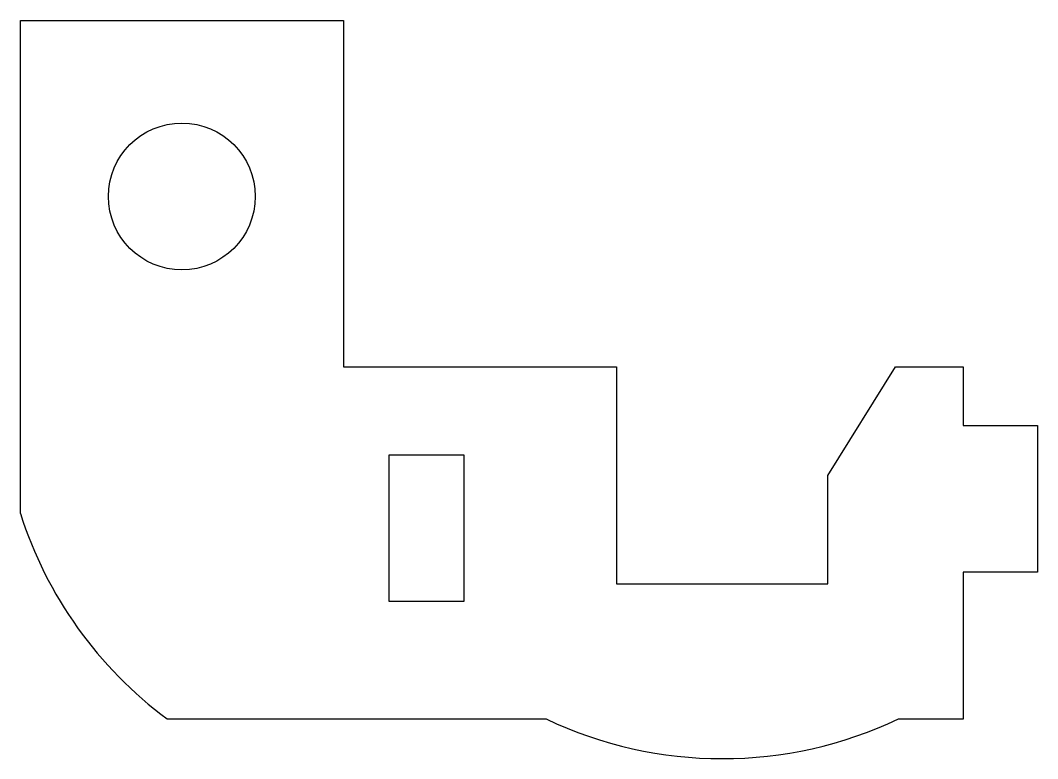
# Model space of a CAD drawing. Extents: x -0.28 to 1.46, y -0.96 to 0.3.
import ezdxf

# ---------------------------------------------------------------- set-up
doc = ezdxf.new("R2010")
doc.units = 0
doc.header["$MEASUREMENT"] = 0
doc.layers.get('0').update_dxf_attribs({"linetype": 'CONTINUOUS'})

msp = doc.modelspace()

# ---------------------------------------------------------------- linework, layer by layer
at = {"color": 7, "linetype": 'CONTINUOUS'}
for p, q in [((-0.275, -0.54), (-0.275, 0.3)), ((-0.275, 0.3), (0.275, 0.3)), ((0.275, 0.3), (0.275, -0.29)), ((0.275, -0.29), (0.74, -0.29)), ((0.74, -0.29), (0.74, -0.66)), ((1.1, -0.475), (1.215, -0.29)), ((1.215, -0.29), (1.33, -0.29)), ((1.33, -0.29), (1.33, -0.39)), ((1.33, -0.39), (1.457, -0.39)), ((1.457, -0.39), (1.457, -0.64)), ((0.353, -0.69), (0.353, -0.44)), ((0.353, -0.44), (0.48, -0.44)), ((0.48, -0.44), (0.48, -0.69)), ((1.1, -0.66), (1.1, -0.475)), ((1.457, -0.64), (1.33, -0.64)), ((1.33, -0.64), (1.33, -0.89)), ((0.74, -0.66), (1.1, -0.66)), ((0.48, -0.69), (0.353, -0.69)), ((0.62, -0.89), (-0.025, -0.89)), ((1.33, -0.89), (1.22, -0.89))]:
    msp.add_line(p, q, dxfattribs=at)
msp.add_circle((0, 0), 0.125, dxfattribs=at)
for centre, start, end in [((0.3921, -0.3278), 197.6455, 233.4298), ((0.92, -0.2575), 244.6231, 295.3769)]:
    msp.add_arc(centre, 0.7, start, end, dxfattribs=at)

doc.saveas('drawing.dxf')
